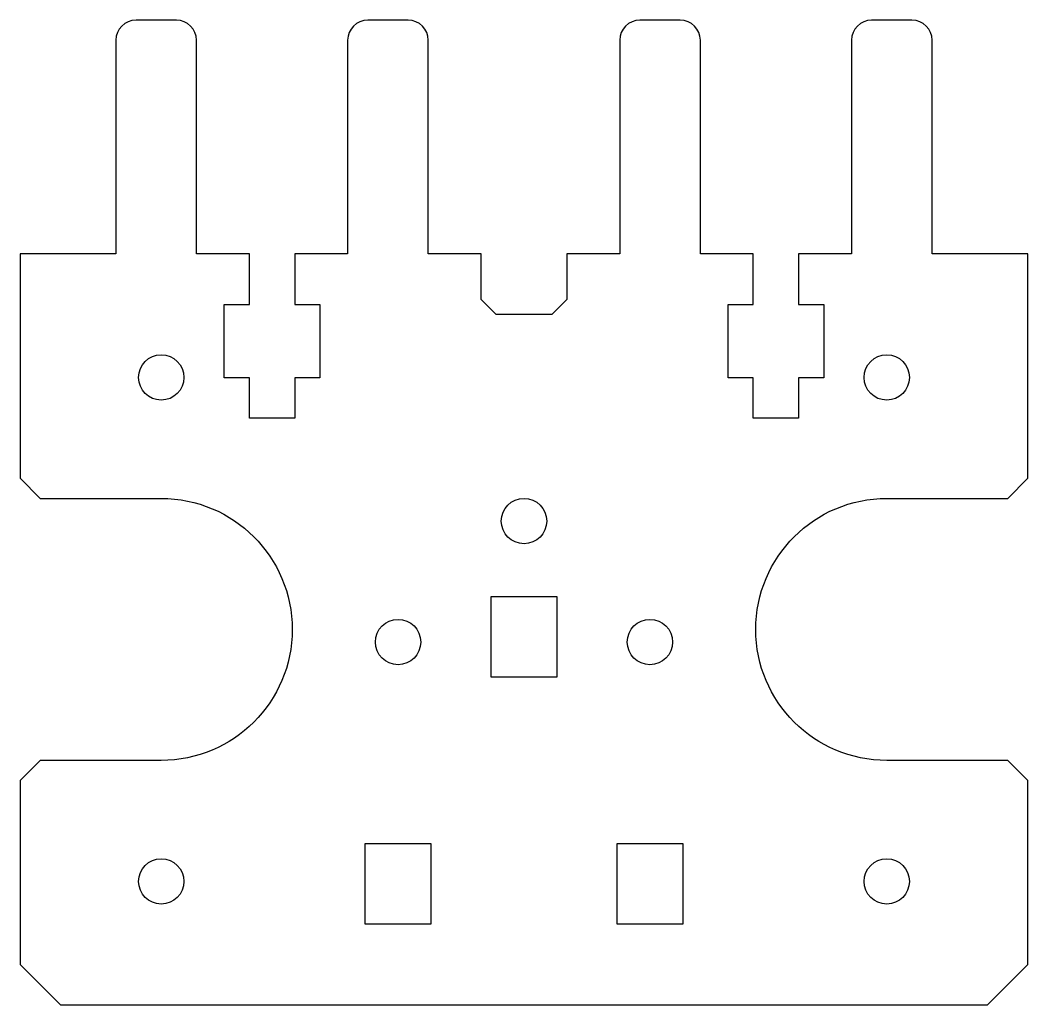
# Model space of a CAD drawing. Header units: millimetres. Extents: x 0 to 100, y 0 to 98.
import ezdxf

# ---------------------------------------------------------------- set-up
doc = ezdxf.new("R2010")
doc.units = ezdxf.units.MM

msp = doc.modelspace()

# ---------------------------------------------------------------- linework, layer by layer
msp.add_lwpolyline([(45.75, 70), (45.75, 74.5), (40.5, 74.5), (40.5, 95.7, 0.41421), (38.5, 97.7), (34.5, 97.7, 0.41421), (32.5, 95.7), (32.5, 74.5), (27.25, 74.5), (27.25, 69.5), (29.75, 69.5), (29.75, 62.2), (27.25, 62.2), (27.25, 58.2), (22.75, 58.2), (22.75, 62.2), (20.25, 62.2), (20.25, 69.5), (22.75, 69.5), (22.75, 74.5), (17.5, 74.5), (17.5, 95.7, 0.41421), (15.5, 97.7), (11.5, 97.7, 0.41421), (9.5, 95.7), (9.5, 74.5), (0, 74.5), (0, 52.25), (2, 50.25), (14, 50.25, -1), (14, 24.25), (2, 24.25), (0, 22.25), (0, 4), (4, 0), (96, 0), (100, 4), (100, 22.25), (98, 24.25), (86, 24.25, -1), (86, 50.25), (98, 50.25), (100, 52.25), (100, 74.5), (90.5, 74.5), (90.5, 95.7, 0.41421), (88.5, 97.7), (84.5, 97.7, 0.41421), (82.5, 95.7), (82.5, 74.5), (77.25, 74.5), (77.25, 69.5), (79.75, 69.5), (79.75, 62.2), (77.25, 62.2), (77.25, 58.2), (72.75, 58.2), (72.75, 62.2), (70.25, 62.2), (70.25, 69.5), (72.75, 69.5), (72.75, 74.5), (67.5, 74.5), (67.5, 95.7, 0.41421), (65.5, 97.7), (61.5, 97.7, 0.41421), (59.5, 95.7), (59.5, 74.5), (54.25, 74.5), (54.25, 70), (52.75, 68.5), (47.25, 68.5)], format="xyb", close=True)
for points in [[(46.75, 32.5), (46.75, 40.5), (53.25, 40.5), (53.25, 32.5)], [(34.25, 8), (34.25, 16), (40.75, 16), (40.75, 8)], [(59.25, 8), (59.25, 16), (65.75, 16), (65.75, 8)]]:
    msp.add_lwpolyline(points, close=True)
for centre in [(14, 62.25), (86, 62.25), (50, 48), (37.5, 36), (62.5, 36), (14, 12.25), (86, 12.25)]:
    msp.add_circle(centre, 2.25)

doc.saveas('drawing.dxf')
